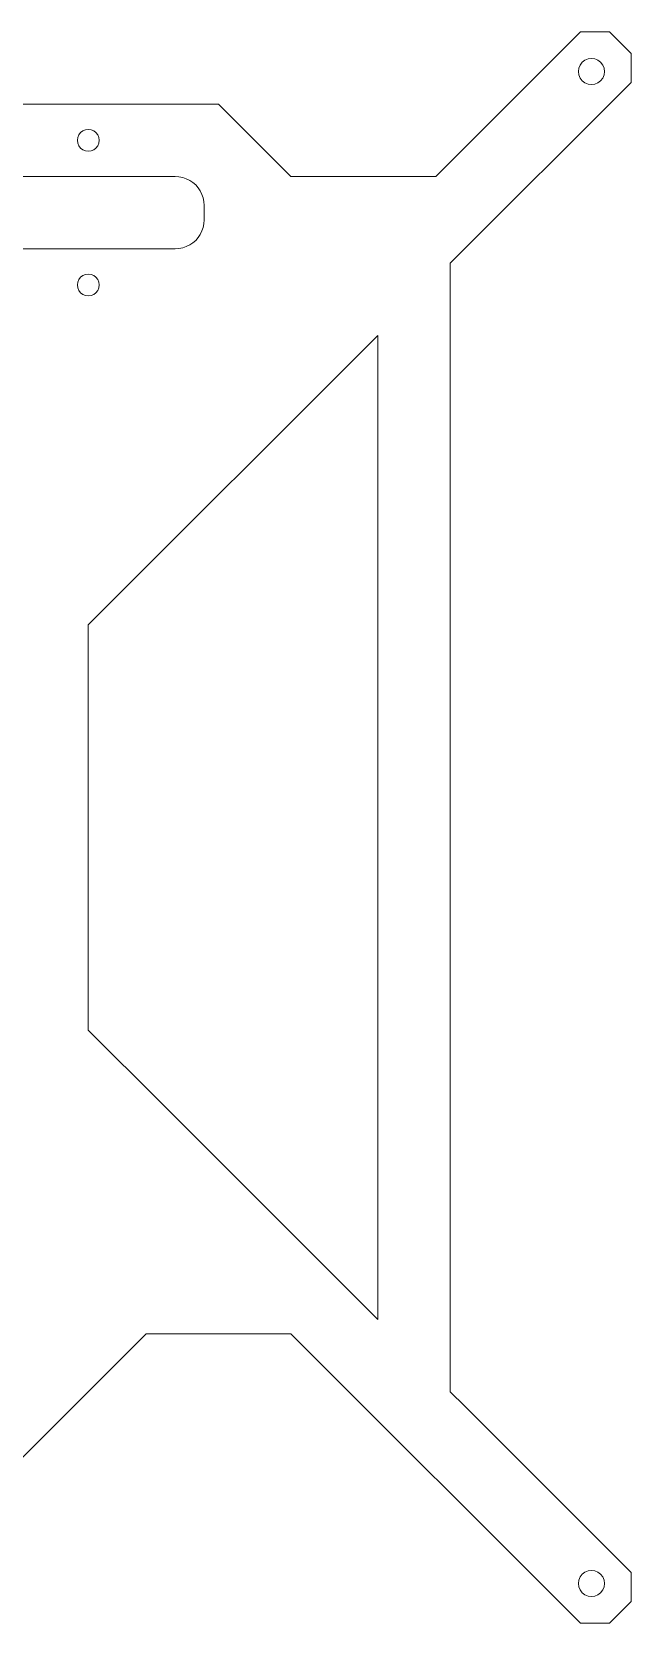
# Model space of a CAD drawing. Header units: millimetres. Extents: x -110 to 110, y -110 to 110.
# Drawn here: x 27.2 to 110, y -110 to 110 of the extents above; entities that cross this region are included whole.
import ezdxf

# ---------------------------------------------------------------- set-up
doc = ezdxf.new("R2010")
doc.units = ezdxf.units.MM
doc.header["$MEASUREMENT"] = 0
doc.layers.add('Layer 1', color=7, linetype='Continuous')

msp = doc.modelspace()

# ---------------------------------------------------------------- linework, layer by layer
at = {"layer": 'Layer 1', "color": 250, "lineweight": 20}
for points, knots in [([(43.0001, -70.0003), (43.0001, -70.0003), (23, -90.0003), (23, -90.0003), (23, -90.0003), (23, -90.0003), (12.9999, -100.0002), (12.9999, -100.0002), (12.9999, -100.0002), (12.9999, -100.0002), (-12.9999, -100.0002), (-12.9999, -100.0002), (-12.9999, -100.0002), (-12.9999, -100.0002), (-23.0001, -90.0003), (-23.0001, -90.0003), (-23.0001, -90.0003), (-23.0001, -90.0003), (-43.0001, -70.0003), (-43.0001, -70.0003), (-43.0001, -70.0003), (-43.0001, -70.0003), (-63.0001, -70.0003), (-63.0001, -70.0003), (-63.0001, -70.0003), (-63.0001, -70.0003), (-83.0002, -90.0003), (-83.0002, -90.0003), (-83.0002, -90.0003), (-83.0002, -90.0003), (-102.9998, -110), (-102.9998, -110), (-102.9998, -110), (-102.9998, -110), (-107, -110), (-107, -110), (-107, -110), (-107, -110), (-110, -107.0003), (-110, -107.0003), (-110, -107.0003), (-110, -107.0003), (-110, -105.0706), (-110, -105.0706), (-110, -105.0706), (-110, -105.0706), (-110, -103.0002), (-110, -103.0002), (-110, -103.0002), (-110, -103.0002), (-85, -78.0002), (-85, -78.0002), (-85, -78.0002), (-85, -78.0002), (-85, 77.9999), (-85, 77.9999), (-85, 77.9999), (-85, 77.9999), (-110, 102.9998), (-110, 102.9998), (-110, 102.9998), (-110, 102.9998), (-110, 104.9295), (-110, 104.9295), (-110, 104.9295), (-110, 104.9295), (-110, 107), (-110, 107), (-110, 107), (-110, 107), (-107, 110), (-107, 110), (-107, 110), (-107, 110), (-102.9998, 110), (-102.9998, 110), (-102.9998, 110), (-102.9998, 110), (-83.0002, 90), (-83.0002, 90), (-83.0002, 90), (-83.0002, 90), (-63.0001, 90), (-63.0001, 90), (-63.0001, 90), (-63.0001, 90), (-52.9999, 99.9998), (-52.9999, 99.9998), (-52.9999, 99.9998), (-52.9999, 99.9998), (-15.0001, 99.9998), (-15.0001, 99.9998), (-15.0001, 99.9998), (-15.0001, 99.9998), (-4.9999, 90), (-4.9999, 90), (-4.9999, 90), (-4.9999, 90), (4.9999, 90), (4.9999, 90), (4.9999, 90), (4.9999, 90), (15.0001, 99.9998), (15.0001, 99.9998), (15.0001, 99.9998), (15.0001, 99.9998), (52.9999, 99.9998), (52.9999, 99.9998), (52.9999, 99.9998), (52.9999, 99.9998), (63.0001, 90), (63.0001, 90), (63.0001, 90), (63.0001, 90), (83.0001, 90), (83.0001, 90), (83.0001, 90), (83.0001, 90), (103.0002, 110), (103.0002, 110), (103.0002, 110), (103.0002, 110), (105.0001, 110), (105.0001, 110), (105.0001, 110), (105.0001, 110), (107, 110), (107, 110), (107, 110), (107, 110), (110, 107), (110, 107), (110, 107), (110, 107), (110, 104.9997), (110, 104.9997), (110, 104.9997), (110, 104.9997), (110, 104.9295), (110, 104.9295), (110, 104.9295), (110, 104.9295), (110, 102.9998), (110, 102.9998), (110, 102.9998), (110, 102.9998), (85, 77.9999), (85, 77.9999), (85, 77.9999), (85, 77.9999), (85, -78.0002), (85, -78.0002), (85, -78.0002), (85, -78.0002), (86.9999, -80.0001), (86.9999, -80.0001), (86.9999, -80.0001), (86.9999, -80.0001), (110, -103.0002), (110, -103.0002), (110, -103.0002), (110, -103.0002), (110, -107.0003), (110, -107.0003), (110, -107.0003), (110, -107.0003), (107, -110), (107, -110), (107, -110), (107, -110), (105.9998, -110), (105.9998, -110), (105.9998, -110), (105.9998, -110), (103.0002, -110), (103.0002, -110), (103.0002, -110), (103.0002, -110), (63.0001, -70.0003), (63.0001, -70.0003), (63.0001, -70.0003), (63.0001, -70.0003), (43.0001, -70.0003), (43.0001, -70.0003)], [0, 0, 0, 0, 0.0212766, 0.0212766, 0.0212766, 0.0212766, 0.04255319, 0.04255319, 0.04255319, 0.04255319, 0.06382979, 0.06382979, 0.06382979, 0.06382979, 0.08510638, 0.08510638, 0.08510638, 0.08510638, 0.10638298, 0.10638298, 0.10638298, 0.10638298, 0.12765957, 0.12765957, 0.12765957, 0.12765957, 0.14893617, 0.14893617, 0.14893617, 0.14893617, 0.17021277, 0.17021277, 0.17021277, 0.17021277, 0.19148936, 0.19148936, 0.19148936, 0.19148936, 0.21276596, 0.21276596, 0.21276596, 0.21276596, 0.23404255, 0.23404255, 0.23404255, 0.23404255, 0.25531915, 0.25531915, 0.25531915, 0.25531915, 0.27659574, 0.27659574, 0.27659574, 0.27659574, 0.29787234, 0.29787234, 0.29787234, 0.29787234, 0.31914894, 0.31914894, 0.31914894, 0.31914894, 0.34042553, 0.34042553, 0.34042553, 0.34042553, 0.36170213, 0.36170213, 0.36170213, 0.36170213, 0.38297872, 0.38297872, 0.38297872, 0.38297872, 0.40425532, 0.40425532, 0.40425532, 0.40425532, 0.42553191, 0.42553191, 0.42553191, 0.42553191, 0.44680851, 0.44680851, 0.44680851, 0.44680851, 0.46808511, 0.46808511, 0.46808511, 0.46808511, 0.4893617, 0.4893617, 0.4893617, 0.4893617, 0.5106383, 0.5106383, 0.5106383, 0.5106383, 0.53191489, 0.53191489, 0.53191489, 0.53191489, 0.55319149, 0.55319149, 0.55319149, 0.55319149, 0.57446809, 0.57446809, 0.57446809, 0.57446809, 0.59574468, 0.59574468, 0.59574468, 0.59574468, 0.61702128, 0.61702128, 0.61702128, 0.61702128, 0.63829787, 0.63829787, 0.63829787, 0.63829787, 0.65957447, 0.65957447, 0.65957447, 0.65957447, 0.68085106, 0.68085106, 0.68085106, 0.68085106, 0.70212766, 0.70212766, 0.70212766, 0.70212766, 0.72340426, 0.72340426, 0.72340426, 0.72340426, 0.74468085, 0.74468085, 0.74468085, 0.74468085, 0.76595745, 0.76595745, 0.76595745, 0.76595745, 0.78723404, 0.78723404, 0.78723404, 0.78723404, 0.80851064, 0.80851064, 0.80851064, 0.80851064, 0.82978723, 0.82978723, 0.82978723, 0.82978723, 0.85106383, 0.85106383, 0.85106383, 0.85106383, 0.87234043, 0.87234043, 0.87234043, 0.87234043, 0.89361702, 0.89361702, 0.89361702, 0.89361702, 0.91489362, 0.91489362, 0.91489362, 0.91489362, 0.93617021, 0.93617021, 0.93617021, 0.93617021, 0.95744681, 0.95744681, 0.95744681, 0.95744681, 1, 1, 1, 1]), ([(105.7832, 103.2376), (105.7832, 103.2376), (105.4103, 102.9515), (105.4103, 102.9515), (105.4103, 102.9515), (105.4103, 102.9515), (104.9764, 102.7716), (104.9764, 102.7716), (104.9764, 102.7716), (104.9764, 102.7716), (104.5104, 102.7102), (104.5104, 102.7102), (104.5104, 102.7102), (104.5104, 102.7102), (104.0444, 102.7716), (104.0444, 102.7716), (104.0444, 102.7716), (104.0444, 102.7716), (103.6105, 102.9515), (103.6105, 102.9515), (103.6105, 102.9515), (103.6105, 102.9515), (103.2376, 103.2376), (103.2376, 103.2376), (103.2376, 103.2376), (103.2376, 103.2376), (102.9515, 103.6101), (102.9515, 103.6101), (102.9515, 103.6101), (102.9515, 103.6101), (102.7716, 104.0444), (102.7716, 104.0444), (102.7716, 104.0444), (102.7716, 104.0444), (102.7105, 104.5101), (102.7105, 104.5101), (102.7105, 104.5101), (102.7105, 104.5101), (102.7716, 104.9761), (102.7716, 104.9761), (102.7716, 104.9761), (102.7716, 104.9761), (102.9515, 105.4104), (102.9515, 105.4104), (102.9515, 105.4104), (102.9515, 105.4104), (103.2376, 105.7829), (103.2376, 105.7829), (103.2376, 105.7829), (103.2376, 105.7829), (103.6105, 106.069), (103.6105, 106.069), (103.6105, 106.069), (103.6105, 106.069), (104.0444, 106.2489), (104.0444, 106.2489), (104.0444, 106.2489), (104.0444, 106.2489), (104.5104, 106.3103), (104.5104, 106.3103), (104.5104, 106.3103), (104.5104, 106.3103), (104.9764, 106.2489), (104.9764, 106.2489), (104.9764, 106.2489), (104.9764, 106.2489), (105.2107, 106.1519), (105.2107, 106.1519), (105.2107, 106.1519), (105.2107, 106.1519), (105.4103, 106.069), (105.4103, 106.069), (105.4103, 106.069), (105.4103, 106.069), (105.7832, 105.7829), (105.7832, 105.7829), (105.7832, 105.7829), (105.7832, 105.7829), (106.0693, 105.4104), (106.0693, 105.4104), (106.0693, 105.4104), (106.0693, 105.4104), (106.2489, 104.9761), (106.2489, 104.9761), (106.2489, 104.9761), (106.2489, 104.9761), (106.25, 104.9295), (106.25, 104.9295), (106.25, 104.9295), (106.25, 104.9295), (106.3103, 104.5101), (106.3103, 104.5101), (106.3103, 104.5101), (106.3103, 104.5101), (106.2489, 104.0444), (106.2489, 104.0444), (106.2489, 104.0444), (106.2489, 104.0444), (106.0693, 103.6101), (106.0693, 103.6101), (106.0693, 103.6101), (106.0693, 103.6101), (105.7832, 103.2376), (105.7832, 103.2376)], [0, 0, 0, 0, 0.03703704, 0.03703704, 0.03703704, 0.03703704, 0.07407407, 0.07407407, 0.07407407, 0.07407407, 0.11111111, 0.11111111, 0.11111111, 0.11111111, 0.14814815, 0.14814815, 0.14814815, 0.14814815, 0.18518519, 0.18518519, 0.18518519, 0.18518519, 0.22222222, 0.22222222, 0.22222222, 0.22222222, 0.25925926, 0.25925926, 0.25925926, 0.25925926, 0.2962963, 0.2962963, 0.2962963, 0.2962963, 0.33333333, 0.33333333, 0.33333333, 0.33333333, 0.37037037, 0.37037037, 0.37037037, 0.37037037, 0.40740741, 0.40740741, 0.40740741, 0.40740741, 0.44444444, 0.44444444, 0.44444444, 0.44444444, 0.48148148, 0.48148148, 0.48148148, 0.48148148, 0.51851852, 0.51851852, 0.51851852, 0.51851852, 0.55555556, 0.55555556, 0.55555556, 0.55555556, 0.59259259, 0.59259259, 0.59259259, 0.59259259, 0.62962963, 0.62962963, 0.62962963, 0.62962963, 0.66666667, 0.66666667, 0.66666667, 0.66666667, 0.7037037, 0.7037037, 0.7037037, 0.7037037, 0.74074074, 0.74074074, 0.74074074, 0.74074074, 0.77777778, 0.77777778, 0.77777778, 0.77777778, 0.81481481, 0.81481481, 0.81481481, 0.81481481, 0.85185185, 0.85185185, 0.85185185, 0.85185185, 0.88888889, 0.88888889, 0.88888889, 0.88888889, 0.92592593, 0.92592593, 0.92592593, 0.92592593, 1, 1, 1, 1]), ([(36.0606, 93.9391), (36.0606, 93.9391), (35.7501, 93.701), (35.7501, 93.701), (35.7501, 93.701), (35.7501, 93.701), (35.3882, 93.551), (35.3882, 93.551), (35.3882, 93.551), (35.3882, 93.551), (35.0001, 93.4999), (35.0001, 93.4999), (35.0001, 93.4999), (35.0001, 93.4999), (34.6117, 93.551), (34.6117, 93.551), (34.6117, 93.551), (34.6117, 93.551), (34.2501, 93.701), (34.2501, 93.701), (34.2501, 93.701), (34.2501, 93.701), (33.9393, 93.9391), (33.9393, 93.9391), (33.9393, 93.9391), (33.9393, 93.9391), (33.7009, 94.2499), (33.7009, 94.2499), (33.7009, 94.2499), (33.7009, 94.2499), (33.5513, 94.6115), (33.5513, 94.6115), (33.5513, 94.6115), (33.5513, 94.6115), (33.5001, 94.9999), (33.5001, 94.9999), (33.5001, 94.9999), (33.5001, 94.9999), (33.5513, 95.3879), (33.5513, 95.3879), (33.5513, 95.3879), (33.5513, 95.3879), (33.7009, 95.7499), (33.7009, 95.7499), (33.7009, 95.7499), (33.7009, 95.7499), (33.9393, 96.0603), (33.9393, 96.0603), (33.9393, 96.0603), (33.9393, 96.0603), (34.2501, 96.2988), (34.2501, 96.2988), (34.2501, 96.2988), (34.2501, 96.2988), (34.6117, 96.4487), (34.6117, 96.4487), (34.6117, 96.4487), (34.6117, 96.4487), (35.0001, 96.4999), (35.0001, 96.4999), (35.0001, 96.4999), (35.0001, 96.4999), (35.3882, 96.4487), (35.3882, 96.4487), (35.3882, 96.4487), (35.3882, 96.4487), (35.7501, 96.2988), (35.7501, 96.2988), (35.7501, 96.2988), (35.7501, 96.2988), (36.0606, 96.0603), (36.0606, 96.0603), (36.0606, 96.0603), (36.0606, 96.0603), (36.2991, 95.7499), (36.2991, 95.7499), (36.2991, 95.7499), (36.2991, 95.7499), (36.449, 95.3879), (36.449, 95.3879), (36.449, 95.3879), (36.449, 95.3879), (36.5001, 94.9999), (36.5001, 94.9999), (36.5001, 94.9999), (36.5001, 94.9999), (36.449, 94.6115), (36.449, 94.6115), (36.449, 94.6115), (36.449, 94.6115), (36.2991, 94.2499), (36.2991, 94.2499), (36.2991, 94.2499), (36.2991, 94.2499), (36.0606, 93.9391), (36.0606, 93.9391)], [0, 0, 0, 0, 0.04, 0.04, 0.04, 0.04, 0.08, 0.08, 0.08, 0.08, 0.12, 0.12, 0.12, 0.12, 0.16, 0.16, 0.16, 0.16, 0.2, 0.2, 0.2, 0.2, 0.24, 0.24, 0.24, 0.24, 0.28, 0.28, 0.28, 0.28, 0.32, 0.32, 0.32, 0.32, 0.36, 0.36, 0.36, 0.36, 0.4, 0.4, 0.4, 0.4, 0.44, 0.44, 0.44, 0.44, 0.48, 0.48, 0.48, 0.48, 0.52, 0.52, 0.52, 0.52, 0.56, 0.56, 0.56, 0.56, 0.6, 0.6, 0.6, 0.6, 0.64, 0.64, 0.64, 0.64, 0.68, 0.68, 0.68, 0.68, 0.72, 0.72, 0.72, 0.72, 0.76, 0.76, 0.76, 0.76, 0.8, 0.8, 0.8, 0.8, 0.84, 0.84, 0.84, 0.84, 0.88, 0.88, 0.88, 0.88, 0.92, 0.92, 0.92, 0.92, 1, 1, 1, 1]), ([(22.9718, 80.1363), (22.9718, 80.1363), (22.4762, 80.3042), (22.4762, 80.3042), (22.4762, 80.3042), (22.4762, 80.3042), (22.007, 80.5356), (22.007, 80.5356), (22.007, 80.5356), (22.007, 80.5356), (21.572, 80.8263), (21.572, 80.8263), (21.572, 80.8263), (21.572, 80.8263), (21.1787, 81.1713), (21.1787, 81.1713), (21.1787, 81.1713), (21.1787, 81.1713), (20.8336, 81.5647), (20.8336, 81.5647), (20.8336, 81.5647), (20.8336, 81.5647), (20.543, 82), (20.543, 82), (20.543, 82), (20.543, 82), (20.3115, 82.4692), (20.3115, 82.4692), (20.3115, 82.4692), (20.3115, 82.4692), (20.1433, 82.9645), (20.1433, 82.9645), (20.1433, 82.9645), (20.1433, 82.9645), (20.0413, 83.4778), (20.0413, 83.4778), (20.0413, 83.4778), (20.0413, 83.4778), (20.0071, 83.9999), (20.0071, 83.9999), (20.0071, 83.9999), (20.0071, 83.9999), (20.0071, 85.9998), (20.0071, 85.9998), (20.0071, 85.9998), (20.0071, 85.9998), (20.0413, 86.5219), (20.0413, 86.5219), (20.0413, 86.5219), (20.0413, 86.5219), (20.1433, 87.0352), (20.1433, 87.0352), (20.1433, 87.0352), (20.1433, 87.0352), (20.3115, 87.5305), (20.3115, 87.5305), (20.3115, 87.5305), (20.3115, 87.5305), (20.543, 87.9997), (20.543, 87.9997), (20.543, 87.9997), (20.543, 87.9997), (20.8336, 88.435), (20.8336, 88.435), (20.8336, 88.435), (20.8336, 88.435), (21.1787, 88.8284), (21.1787, 88.8284), (21.1787, 88.8284), (21.1787, 88.8284), (21.572, 89.1734), (21.572, 89.1734), (21.572, 89.1734), (21.572, 89.1734), (22.007, 89.4641), (22.007, 89.4641), (22.007, 89.4641), (22.007, 89.4641), (22.4762, 89.6955), (22.4762, 89.6955), (22.4762, 89.6955), (22.4762, 89.6955), (22.9718, 89.8634), (22.9718, 89.8634), (22.9718, 89.8634), (22.9718, 89.8634), (23.4848, 89.9657), (23.4848, 89.9657), (23.4848, 89.9657), (23.4848, 89.9657), (24.0069, 90), (24.0069, 90), (24.0069, 90), (24.0069, 90), (47.0069, 90), (47.0069, 90), (47.0069, 90), (47.0069, 90), (47.529, 89.9657), (47.529, 89.9657), (47.529, 89.9657), (47.529, 89.9657), (48.0423, 89.8634), (48.0423, 89.8634), (48.0423, 89.8634), (48.0423, 89.8634), (48.5376, 89.6955), (48.5376, 89.6955), (48.5376, 89.6955), (48.5376, 89.6955), (49.0072, 89.4641), (49.0072, 89.4641), (49.0072, 89.4641), (49.0072, 89.4641), (49.4422, 89.1734), (49.4422, 89.1734), (49.4422, 89.1734), (49.4422, 89.1734), (49.8355, 88.8284), (49.8355, 88.8284), (49.8355, 88.8284), (49.8355, 88.8284), (50.1805, 88.435), (50.1805, 88.435), (50.1805, 88.435), (50.1805, 88.435), (50.4712, 87.9997), (50.4712, 87.9997), (50.4712, 87.9997), (50.4712, 87.9997), (50.7026, 87.5305), (50.7026, 87.5305), (50.7026, 87.5305), (50.7026, 87.5305), (50.8709, 87.0352), (50.8709, 87.0352), (50.8709, 87.0352), (50.8709, 87.0352), (50.9729, 86.5219), (50.9729, 86.5219), (50.9729, 86.5219), (50.9729, 86.5219), (51.0071, 85.9998), (51.0071, 85.9998), (51.0071, 85.9998), (51.0071, 85.9998), (51.0071, 83.9999), (51.0071, 83.9999), (51.0071, 83.9999), (51.0071, 83.9999), (50.9729, 83.4778), (50.9729, 83.4778), (50.9729, 83.4778), (50.9729, 83.4778), (50.8709, 82.9645), (50.8709, 82.9645), (50.8709, 82.9645), (50.8709, 82.9645), (50.7026, 82.4692), (50.7026, 82.4692), (50.7026, 82.4692), (50.7026, 82.4692), (50.4712, 82), (50.4712, 82), (50.4712, 82), (50.4712, 82), (50.1805, 81.5647), (50.1805, 81.5647), (50.1805, 81.5647), (50.1805, 81.5647), (49.8355, 81.1713), (49.8355, 81.1713), (49.8355, 81.1713), (49.8355, 81.1713), (49.4422, 80.8263), (49.4422, 80.8263), (49.4422, 80.8263), (49.4422, 80.8263), (49.0072, 80.5356), (49.0072, 80.5356), (49.0072, 80.5356), (49.0072, 80.5356), (48.5376, 80.3042), (48.5376, 80.3042), (48.5376, 80.3042), (48.5376, 80.3042), (48.0423, 80.1363), (48.0423, 80.1363), (48.0423, 80.1363), (48.0423, 80.1363), (47.529, 80.034), (47.529, 80.034), (47.529, 80.034), (47.529, 80.034), (47.0069, 79.9998), (47.0069, 79.9998), (47.0069, 79.9998), (47.0069, 79.9998), (24.0069, 79.9998), (24.0069, 79.9998), (24.0069, 79.9998), (24.0069, 79.9998), (23.4848, 80.034), (23.4848, 80.034), (23.4848, 80.034), (23.4848, 80.034), (22.9718, 80.1363), (22.9718, 80.1363)], [0, 0, 0, 0, 0.01886792, 0.01886792, 0.01886792, 0.01886792, 0.03773585, 0.03773585, 0.03773585, 0.03773585, 0.05660377, 0.05660377, 0.05660377, 0.05660377, 0.0754717, 0.0754717, 0.0754717, 0.0754717, 0.09433962, 0.09433962, 0.09433962, 0.09433962, 0.11320755, 0.11320755, 0.11320755, 0.11320755, 0.13207547, 0.13207547, 0.13207547, 0.13207547, 0.1509434, 0.1509434, 0.1509434, 0.1509434, 0.16981132, 0.16981132, 0.16981132, 0.16981132, 0.18867925, 0.18867925, 0.18867925, 0.18867925, 0.20754717, 0.20754717, 0.20754717, 0.20754717, 0.22641509, 0.22641509, 0.22641509, 0.22641509, 0.24528302, 0.24528302, 0.24528302, 0.24528302, 0.26415094, 0.26415094, 0.26415094, 0.26415094, 0.28301887, 0.28301887, 0.28301887, 0.28301887, 0.30188679, 0.30188679, 0.30188679, 0.30188679, 0.32075472, 0.32075472, 0.32075472, 0.32075472, 0.33962264, 0.33962264, 0.33962264, 0.33962264, 0.35849057, 0.35849057, 0.35849057, 0.35849057, 0.37735849, 0.37735849, 0.37735849, 0.37735849, 0.39622642, 0.39622642, 0.39622642, 0.39622642, 0.41509434, 0.41509434, 0.41509434, 0.41509434, 0.43396226, 0.43396226, 0.43396226, 0.43396226, 0.45283019, 0.45283019, 0.45283019, 0.45283019, 0.47169811, 0.47169811, 0.47169811, 0.47169811, 0.49056604, 0.49056604, 0.49056604, 0.49056604, 0.50943396, 0.50943396, 0.50943396, 0.50943396, 0.52830189, 0.52830189, 0.52830189, 0.52830189, 0.54716981, 0.54716981, 0.54716981, 0.54716981, 0.56603774, 0.56603774, 0.56603774, 0.56603774, 0.58490566, 0.58490566, 0.58490566, 0.58490566, 0.60377358, 0.60377358, 0.60377358, 0.60377358, 0.62264151, 0.62264151, 0.62264151, 0.62264151, 0.64150943, 0.64150943, 0.64150943, 0.64150943, 0.66037736, 0.66037736, 0.66037736, 0.66037736, 0.67924528, 0.67924528, 0.67924528, 0.67924528, 0.69811321, 0.69811321, 0.69811321, 0.69811321, 0.71698113, 0.71698113, 0.71698113, 0.71698113, 0.73584906, 0.73584906, 0.73584906, 0.73584906, 0.75471698, 0.75471698, 0.75471698, 0.75471698, 0.77358491, 0.77358491, 0.77358491, 0.77358491, 0.79245283, 0.79245283, 0.79245283, 0.79245283, 0.81132075, 0.81132075, 0.81132075, 0.81132075, 0.83018868, 0.83018868, 0.83018868, 0.83018868, 0.8490566, 0.8490566, 0.8490566, 0.8490566, 0.86792453, 0.86792453, 0.86792453, 0.86792453, 0.88679245, 0.88679245, 0.88679245, 0.88679245, 0.90566038, 0.90566038, 0.90566038, 0.90566038, 0.9245283, 0.9245283, 0.9245283, 0.9245283, 0.94339623, 0.94339623, 0.94339623, 0.94339623, 0.96226415, 0.96226415, 0.96226415, 0.96226415, 1, 1, 1, 1]), ([(36.2991, 74.2498), (36.2991, 74.2498), (36.0606, 73.939), (36.0606, 73.939), (36.0606, 73.939), (36.0606, 73.939), (35.7501, 73.7009), (35.7501, 73.7009), (35.7501, 73.7009), (35.7501, 73.7009), (35.3882, 73.551), (35.3882, 73.551), (35.3882, 73.551), (35.3882, 73.551), (35.0001, 73.4998), (35.0001, 73.4998), (35.0001, 73.4998), (35.0001, 73.4998), (34.6117, 73.551), (34.6117, 73.551), (34.6117, 73.551), (34.6117, 73.551), (34.2501, 73.7009), (34.2501, 73.7009), (34.2501, 73.7009), (34.2501, 73.7009), (33.9393, 73.939), (33.9393, 73.939), (33.9393, 73.939), (33.9393, 73.939), (33.7009, 74.2498), (33.7009, 74.2498), (33.7009, 74.2498), (33.7009, 74.2498), (33.5513, 74.6114), (33.5513, 74.6114), (33.5513, 74.6114), (33.5513, 74.6114), (33.5001, 74.9999), (33.5001, 74.9999), (33.5001, 74.9999), (33.5001, 74.9999), (33.5513, 75.3879), (33.5513, 75.3879), (33.5513, 75.3879), (33.5513, 75.3879), (33.7009, 75.7499), (33.7009, 75.7499), (33.7009, 75.7499), (33.7009, 75.7499), (33.9393, 76.0607), (33.9393, 76.0607), (33.9393, 76.0607), (33.9393, 76.0607), (34.2501, 76.2988), (34.2501, 76.2988), (34.2501, 76.2988), (34.2501, 76.2988), (34.6117, 76.4487), (34.6117, 76.4487), (34.6117, 76.4487), (34.6117, 76.4487), (35.0001, 76.4999), (35.0001, 76.4999), (35.0001, 76.4999), (35.0001, 76.4999), (35.3882, 76.4487), (35.3882, 76.4487), (35.3882, 76.4487), (35.3882, 76.4487), (35.7501, 76.2988), (35.7501, 76.2988), (35.7501, 76.2988), (35.7501, 76.2988), (36.0606, 76.0607), (36.0606, 76.0607), (36.0606, 76.0607), (36.0606, 76.0607), (36.2991, 75.7499), (36.2991, 75.7499), (36.2991, 75.7499), (36.2991, 75.7499), (36.449, 75.3879), (36.449, 75.3879), (36.449, 75.3879), (36.449, 75.3879), (36.5001, 74.9999), (36.5001, 74.9999), (36.5001, 74.9999), (36.5001, 74.9999), (36.449, 74.6114), (36.449, 74.6114), (36.449, 74.6114), (36.449, 74.6114), (36.2991, 74.2498), (36.2991, 74.2498)], [0, 0, 0, 0, 0.04, 0.04, 0.04, 0.04, 0.08, 0.08, 0.08, 0.08, 0.12, 0.12, 0.12, 0.12, 0.16, 0.16, 0.16, 0.16, 0.2, 0.2, 0.2, 0.2, 0.24, 0.24, 0.24, 0.24, 0.28, 0.28, 0.28, 0.28, 0.32, 0.32, 0.32, 0.32, 0.36, 0.36, 0.36, 0.36, 0.4, 0.4, 0.4, 0.4, 0.44, 0.44, 0.44, 0.44, 0.48, 0.48, 0.48, 0.48, 0.52, 0.52, 0.52, 0.52, 0.56, 0.56, 0.56, 0.56, 0.6, 0.6, 0.6, 0.6, 0.64, 0.64, 0.64, 0.64, 0.68, 0.68, 0.68, 0.68, 0.72, 0.72, 0.72, 0.72, 0.76, 0.76, 0.76, 0.76, 0.8, 0.8, 0.8, 0.8, 0.84, 0.84, 0.84, 0.84, 0.88, 0.88, 0.88, 0.88, 0.92, 0.92, 0.92, 0.92, 1, 1, 1, 1]), ([(74.9998, 67.9997), (74.9998, 67.9997), (74.9998, -68), (74.9998, -68), (74.9998, -68), (74.9998, -68), (46.9999, -40.0001), (46.9999, -40.0001), (46.9999, -40.0001), (46.9999, -40.0001), (45, -38.0002), (45, -38.0002), (45, -38.0002), (45, -38.0002), (35.0001, -28.0003), (35.0001, -28.0003), (35.0001, -28.0003), (35.0001, -28.0003), (35.0001, 28), (35.0001, 28), (35.0001, 28), (35.0001, 28), (74.9998, 67.9997), (74.9998, 67.9997)], [0, 0, 0, 0, 0.14285714, 0.14285714, 0.14285714, 0.14285714, 0.28571429, 0.28571429, 0.28571429, 0.28571429, 0.42857143, 0.42857143, 0.42857143, 0.42857143, 0.57142857, 0.57142857, 0.57142857, 0.57142857, 0.71428571, 0.71428571, 0.71428571, 0.71428571, 1, 1, 1, 1]), ([(106.2489, -104.9764), (106.2489, -104.9764), (106.0693, -105.4107), (106.0693, -105.4107), (106.0693, -105.4107), (106.0693, -105.4107), (105.7832, -105.7832), (105.7832, -105.7832), (105.7832, -105.7832), (105.7832, -105.7832), (105.4103, -106.0693), (105.4103, -106.0693), (105.4103, -106.0693), (105.4103, -106.0693), (104.9764, -106.2493), (104.9764, -106.2493), (104.9764, -106.2493), (104.9764, -106.2493), (104.5104, -106.3106), (104.5104, -106.3106), (104.5104, -106.3106), (104.5104, -106.3106), (104.0444, -106.2493), (104.0444, -106.2493), (104.0444, -106.2493), (104.0444, -106.2493), (103.6105, -106.0693), (103.6105, -106.0693), (103.6105, -106.0693), (103.6105, -106.0693), (103.2376, -105.7832), (103.2376, -105.7832), (103.2376, -105.7832), (103.2376, -105.7832), (102.9515, -105.4107), (102.9515, -105.4107), (102.9515, -105.4107), (102.9515, -105.4107), (102.7716, -104.9764), (102.7716, -104.9764), (102.7716, -104.9764), (102.7716, -104.9764), (102.7105, -104.5104), (102.7105, -104.5104), (102.7105, -104.5104), (102.7105, -104.5104), (102.7716, -104.0447), (102.7716, -104.0447), (102.7716, -104.0447), (102.7716, -104.0447), (102.9515, -103.6105), (102.9515, -103.6105), (102.9515, -103.6105), (102.9515, -103.6105), (103.2376, -103.2376), (103.2376, -103.2376), (103.2376, -103.2376), (103.2376, -103.2376), (103.6105, -102.9518), (103.6105, -102.9518), (103.6105, -102.9518), (103.6105, -102.9518), (104.0444, -102.7719), (104.0444, -102.7719), (104.0444, -102.7719), (104.0444, -102.7719), (104.5104, -102.7105), (104.5104, -102.7105), (104.5104, -102.7105), (104.5104, -102.7105), (104.9764, -102.7719), (104.9764, -102.7719), (104.9764, -102.7719), (104.9764, -102.7719), (105.4103, -102.9518), (105.4103, -102.9518), (105.4103, -102.9518), (105.4103, -102.9518), (105.7832, -103.2376), (105.7832, -103.2376), (105.7832, -103.2376), (105.7832, -103.2376), (106.0693, -103.6105), (106.0693, -103.6105), (106.0693, -103.6105), (106.0693, -103.6105), (106.2489, -104.0447), (106.2489, -104.0447), (106.2489, -104.0447), (106.2489, -104.0447), (106.3103, -104.5104), (106.3103, -104.5104), (106.3103, -104.5104), (106.3103, -104.5104), (106.2489, -104.9764), (106.2489, -104.9764)], [0, 0, 0, 0, 0.04, 0.04, 0.04, 0.04, 0.08, 0.08, 0.08, 0.08, 0.12, 0.12, 0.12, 0.12, 0.16, 0.16, 0.16, 0.16, 0.2, 0.2, 0.2, 0.2, 0.24, 0.24, 0.24, 0.24, 0.28, 0.28, 0.28, 0.28, 0.32, 0.32, 0.32, 0.32, 0.36, 0.36, 0.36, 0.36, 0.4, 0.4, 0.4, 0.4, 0.44, 0.44, 0.44, 0.44, 0.48, 0.48, 0.48, 0.48, 0.52, 0.52, 0.52, 0.52, 0.56, 0.56, 0.56, 0.56, 0.6, 0.6, 0.6, 0.6, 0.64, 0.64, 0.64, 0.64, 0.68, 0.68, 0.68, 0.68, 0.72, 0.72, 0.72, 0.72, 0.76, 0.76, 0.76, 0.76, 0.8, 0.8, 0.8, 0.8, 0.84, 0.84, 0.84, 0.84, 0.88, 0.88, 0.88, 0.88, 0.92, 0.92, 0.92, 0.92, 1, 1, 1, 1])]:
    msp.add_open_spline(points, degree=3, knots=knots, dxfattribs=at)

doc.saveas('drawing.dxf')
